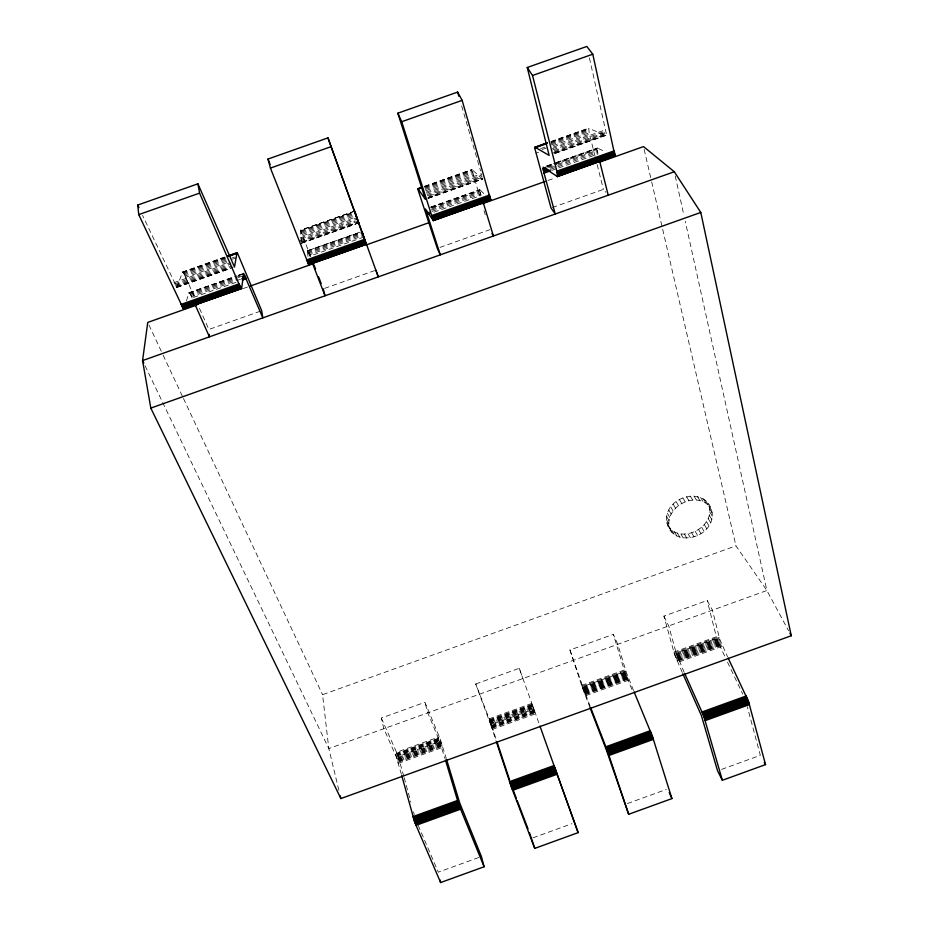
<?xml version="1.0" encoding="UTF-8"?>
<svg xmlns="http://www.w3.org/2000/svg" width="929" height="929" viewBox="0 0 929 929"><rect width="100%" height="100%" fill="white"/><g stroke="black" fill="none" stroke-linecap="round" stroke-linejoin="round"><path stroke-width="0.7" stroke-dasharray="4.64 3.48" d="M428.106 198.423L482.476 179.158L482.488 178.008L427.944 197.331M595.048 156.293L589.149 132.847L588.754 128.33L605.603 135.402L606.242 133.288L588.742 54.916M558.817 167.905L597.87 154.051L597.393 148.013L605.348 151.845M666.499 519.717C666.105 493.183 712.137 485.577 712.322 516.245C710.313 540.434 668.996 548.052 666.499 519.717L668.81 523.851L670.355 529.751M668.81 523.851C668.311 504.47 697.853 490.918 710.197 507.373M307.952 256.416L307.383 250.807L361.927 231.472M668.044 525.605C680.748 546.403 718.988 524.99 707.712 503.321M186.439 300.926L188.97 292.786L236.825 275.82M482.476 179.158L471.955 169.519L479.469 195.775M224.725 257.089L182.537 272.034L176.835 287.34L142.578 215.4M483.8 193.557L479.828 189.679L481.071 195.473L433.808 212.23M478.714 857.513L438.325 872.168L417.818 824.511M532.967 837.83L571.916 823.698M627.377 803.573L666.244 789.476M721.566 769.398L760.34 755.335L747.299 706.714M401.386 774.263L396.079 756.357L383.828 728.719L381.331 718.036L424.936 702.301L440.102 738.776L446.094 757.867M475.741 683.976L519.241 668.288L533.083 706.876L489.873 722.483L475.741 683.976L489.931 720.776L496.76 741.063M590.054 707.735L582.309 687.414L569.941 650.01L613.337 634.356L617.762 644.32L626.564 673.107L633.578 690.653M682.281 672.503L674.477 654.132L663.91 616.113L707.201 600.506L712.404 610.167L719.824 639.431L727.5 656.71M381.331 718.036L396.532 752.269L439.324 736.813M489.188 718.802L531.876 703.392L535.185 712.717L491.94 728.348L495.923 740.413M581.635 685.416L624.23 670.041L613.337 634.356M673.862 652.112L716.364 636.76L707.201 600.506M396.532 752.269L396.915 753.187L439.696 737.742M489.537 719.743L532.212 704.321M581.949 686.368L624.532 670.993L624.23 670.041M674.14 653.064L716.619 637.724L716.364 636.76M395.255 754.383L438.604 738.729L445.084 758.784M489.118 720.486L532.363 704.867M590.159 706.354L582.762 686.659L625.902 671.086M684.174 672.364L676.184 652.924L719.232 637.375M396.915 753.187L397.333 754.22L440.102 738.776M489.931 720.776L532.596 705.366M582.309 687.414L624.88 672.039L624.532 670.993M674.477 654.132L716.944 638.792L716.619 637.724M395.661 755.312L438.987 739.67M489.478 721.427L532.712 705.819M583.087 687.623L626.216 672.039M676.463 653.888L719.499 638.351M397.333 754.22L397.763 755.335L440.509 739.902M490.338 721.903L532.991 706.493M582.704 688.54L625.263 673.165L624.88 672.039M674.86 655.259L717.316 639.918L716.944 638.792M396.079 756.357L439.394 740.715M583.447 688.679L626.564 673.107M676.8 654.968L719.824 639.431M403.755 776.179L398.181 756.508L440.938 741.063M490.756 723.076L533.42 707.666L539.447 724.678M583.122 689.713L625.681 674.338L632.428 690.874M675.278 656.42L717.734 641.091L725.073 657.035M396.509 757.495L439.812 741.841M489.873 722.483L490.291 723.621L533.501 708.014M583.853 689.817L626.959 674.245M677.195 656.106L720.196 640.569M398.587 757.704L441.345 742.259M491.174 724.26L533.838 708.85M583.551 690.897L626.111 675.522M675.72 657.604L718.175 642.264M396.938 758.679L440.241 743.037M491.94 728.348L490.709 724.806L533.92 709.199M584.271 691.002L627.377 675.429M677.613 657.291L720.614 641.753M398.971 758.888L441.739 743.444M491.58 725.433L534.256 710.023M583.981 692.059L626.552 676.684M676.173 658.754L718.64 643.414M397.345 759.887L440.66 744.245M491.139 726.002L534.349 710.395M584.713 692.21L627.818 676.637M678.054 658.487L721.067 642.949M399.319 760.038L442.111 744.582M491.975 726.571L534.663 711.149M584.411 693.173L626.994 677.787M676.626 659.857L719.116 644.505M397.74 761.095L441.066 745.441M491.546 727.198L534.779 711.579M585.142 693.382L628.271 677.81M678.518 659.66L721.543 644.111M399.633 761.106L442.436 745.639M492.324 727.616L535.034 712.195M584.805 694.207L627.412 678.82M677.067 660.879L719.58 645.516M398.088 762.244L441.438 746.591M585.572 694.52L628.712 678.936M678.983 660.774L722.019 645.225M398.402 763.336L441.763 747.671M492.3 729.416L535.557 713.786M585.978 695.566L629.142 679.97M679.436 661.808L722.495 646.247M338.853 790.219L328.808 748.565L322.572 694.695L735.954 545.834L766.901 590.507L788.547 630.721M260.341 311.192L208.862 329.47L198.434 305.978M324.593 288.373L374.573 270.629M439.986 247.404L489.827 229.718M552.372 207.515L603.409 189.388L605.813 192.303M354.634 211.08L300.369 230.299L301.449 243.189M424.623 186.288L471.955 169.519M551.176 141.463L588.94 128.086M182.398 272.185L224.923 257.194M354.692 211.231L300.369 230.299L310.948 257.031M424.599 186.474L472.106 169.577M551.036 141.696L589.207 128.097M182.537 272.034L183.106 272.464L225.201 257.554M300.694 230.81L354.843 211.638M424.681 186.903L471.92 170.158M550.978 142.16L588.661 128.817M183.106 272.464L183.524 273.033L225.573 258.134M300.984 231.426L352.37 213.229M424.832 187.553L472.037 170.843M551.002 142.869L588.649 129.537M183.524 273.033L184 273.823L226.002 258.947M301.344 232.262L355.389 213.113M425.076 188.436L472.222 171.726M551.118 143.786L588.731 130.466M184 273.823L184.523 274.821L226.502 259.946M231.913 258.03L234.619 257.078M301.762 233.284L354.413 214.634M425.389 189.493L472.501 172.806M540.585 148.686L545.95 146.794M551.327 144.889L588.905 131.581M184.523 274.821L185.103 275.983L227.036 261.119M232.447 259.203L237.859 257.287M302.25 234.48L356.202 215.365M425.772 190.724L472.849 174.048M542.222 149.464L546.24 148.048M552.941 145.667L589.149 132.847M185.103 275.983L185.695 277.283L227.605 262.431M302.761 235.803L353.984 217.665M426.214 192.071L473.244 175.407M535.882 153.227L538.553 152.275M553.301 147.049L589.474 134.229M174.002 282.66L230.473 262.652M300.52 237.836L356.817 217.897M426.701 193.139L481.419 173.746L481.791 175.047L427.108 194.416M552.453 148.582L605.638 129.735M174.594 283.879L231.031 263.882M301.019 239.09L357.27 219.163M552.767 149.894L605.917 131.059M175.151 284.959L228.859 265.926M300.125 240.669L355.006 221.23M427.456 195.566L482.093 176.196M554.369 150.591L606.114 132.255M175.662 285.853L232.006 265.891M300.531 241.61L358.025 221.241M429.105 196.054L482.325 177.195M554.532 151.613L606.242 133.288M176.127 286.562L229.73 267.575M302.239 241.877L356.945 222.495M553.266 152.925L606.277 134.148M176.522 287.061L232.738 267.134M302.494 242.423L358.513 222.565M428.083 197.923L482.557 178.612M554.625 153.076L606.231 134.798M176.835 287.34L233.005 267.436M301.321 243.224L358.64 222.914M428.002 198.341L482.557 178.995M554.555 153.494L606.091 135.228M177.067 287.386L230.404 268.481M301.426 243.317L355.958 223.994M555.751 153.192L605.882 135.425M238.196 275.332L243.665 273.393M430.893 207.028L479.828 189.679M545.88 166.268L555.368 162.9M556.726 162.424L597.393 148.013M188.831 292.96L232.912 277.353M238.242 275.448L243.839 273.486M307.371 250.946L361.973 231.611M430.87 207.19L479.991 189.748M547.1 165.989L597.672 148.036M188.97 292.786L233.191 277.69M238.648 275.762L244.106 273.823M307.383 250.807L362.113 231.995M430.94 207.597L479.77 190.282M547.042 166.442L555.159 163.562M556.506 163.086L597.092 148.698M189.528 293.169L189.934 293.727L244.455 274.392M307.696 251.283L307.975 251.875L362.345 232.61M432.449 207.759L479.875 190.944M547.076 167.115L597.068 149.395M189.934 293.727L190.41 294.505L236.709 278.085M238.068 277.608L243.514 275.669M307.975 251.875L308.335 252.7L362.647 233.446M431.335 209.095L480.061 191.815M548.551 167.534L556.645 164.665M557.992 164.189L597.138 150.312M190.41 294.505L190.933 295.48L237.197 279.083M308.335 252.7L308.753 253.71L363.018 234.468M431.637 210.14L480.328 192.884M550.107 168.149L597.301 151.415M190.933 295.48L191.502 296.63L240.448 279.281M308.753 253.71L309.229 254.894L363.448 235.676M432.02 211.359L480.676 194.115M550.386 169.392L597.556 152.67M193.453 297.443L236.93 282.033M363.924 237L309.752 256.207L309.229 254.894M552.093 170.286L557.481 168.381M243.352 288.513L247.451 287.061M547.913 180.493L554.741 178.066M705.831 500.928L708.316 504.981M709.024 506.038L711.521 510.102M709.744 509.011L712.229 513.087M703.427 498.943L705.912 502.995M709.837 512.158L712.322 516.245M700.582 497.421L703.056 501.474M709.315 515.374L711.788 519.474M697.377 496.411L699.839 500.464M708.177 518.579L710.662 522.679M693.905 495.935L696.344 499.988M706.481 521.68L708.955 525.791M690.259 496.028L692.686 500.081M704.275 524.583L706.725 528.706M686.543 496.667L688.958 500.731M701.604 527.219L704.043 531.342M682.885 497.839L685.288 501.904M698.562 529.507L700.989 533.629M679.378 499.523L681.758 503.588M695.217 531.376L697.633 535.51M676.126 501.648L678.495 505.736M691.675 532.781L694.079 536.927M673.223 504.168L675.58 508.256M688.041 533.687L690.421 537.833M670.773 507.002L673.119 511.101M684.406 534.059L686.775 538.216M668.822 510.067L671.156 514.167M680.876 533.896L683.233 538.054M667.44 513.272L669.763 517.383M677.543 533.2L679.889 537.357M666.65 516.512L668.973 520.635M674.524 531.98L676.846 536.126M671.876 530.273L674.199 534.43M666.964 522.772L669.275 526.917M669.693 528.125L672.015 532.282M663.91 616.113L668.741 625.925L676.184 652.924M145.075 365.805L328.808 748.565L766.901 590.507L685.242 221.265M727.512 662.156L742.759 694.137M148.977 325.034L162.529 353.879M163.144 355.192L182.839 397.136M183.454 398.448L322.572 694.695M191.502 296.63L192.094 297.93M185.695 277.283L194.382 296.85M438.604 738.729L427.793 712.857L424.936 702.301M569.941 650.01L582.762 686.659M397.763 755.335L398.181 756.508M490.291 723.621L490.709 724.806M625.263 673.165L625.681 674.338M717.316 639.918L717.734 641.091M519.241 668.288L522.888 678.542M484.021 210.709L485.263 214.785M461.655 105.929L480.618 170.982M404.127 777.55L410.885 802.226M413.51 811.818L414.253 814.559M597.138 164.572L603.409 189.388M644.169 149.406L651.357 180.447M651.682 181.852L735.954 545.834M675.232 175.999L683.988 215.609"/><path stroke-width="1.39" d="M490.744 200.165L462.143 100.367L457.614 92.087L397.833 113.199L425.389 199.387L417.945 188.761L421.917 187.252L417.853 188.866L418.34 190.817L437.292 248.368L440.311 254.836L425.459 208.955L433.309 220.637L490.744 200.165L433.204 220.521M534.988 147.2L549.132 155.41L527.242 67.492L586.838 46.45L592.783 54.207L614.952 155.747L557.435 176.615L543.175 167.22L543.651 171.784L555.263 214.018L551.025 207.991L534.872 148.582L534.988 147.2L547.135 142.892M236.965 252.758L234.514 267.029L197.912 183.803L137.736 205.054L138.735 214.622L183.373 308.8L241.61 288.617L243.665 273.393L262.826 317.869L261.688 310.704L237.778 253.814L236.965 252.758L227.442 256.125M527.242 67.492L532.538 75.493L556.866 171.168L557.435 176.615M433.309 220.637L401.7 121.722L397.833 113.199M401.758 775.634L414.752 822.304L440.625 882.55L484.102 866.769L481.408 856.538L459.75 803.062L446.501 759.225M496.376 741.783L511.461 787.281L534.756 848.386L578.128 832.639L556.285 771.79M590.054 707.735L606.382 749.982L628.666 814.292L671.934 798.592L652.379 736.256L634.135 691.989M682.861 673.792L701.395 715.574L717.56 770.849L722.356 780.29L765.531 764.613L748.507 701.453L728.127 658.022M196.913 304.979L147.746 322.421L142.567 360.58L150.812 408.098L340.862 798.557L791.264 635.75L700.78 212.451L674.291 171.749L643.518 146.585L599.809 162.087M412.929 816.614L457.532 800.473L445.502 760.177M509.51 781.661L554.009 765.542M590.681 707.701L605.859 746.777L650.254 730.705M684.766 673.688L701.976 711.974L746.254 695.949M413.231 817.683L457.858 801.53L457.532 800.473M509.858 782.706L554.381 766.588L539.935 726.048M605.859 746.777L606.254 747.81L650.672 731.727M701.976 711.974L702.417 712.996L746.719 696.947M413.579 818.821L458.218 802.656L457.858 801.53M510.242 783.821L554.776 767.691M606.254 747.81L606.672 748.902L651.101 732.818M702.417 712.996L702.87 714.076L747.195 698.027M413.951 819.982L458.601 803.817L458.218 802.656M510.636 784.97L555.182 768.84L554.299 766.251M606.672 748.902L607.09 750.051L651.531 733.956M702.87 714.076L703.323 715.202L747.648 699.154M414.346 821.155L459.007 804.978L458.601 803.817M511.043 786.131L555.6 770.002M607.09 750.051L607.52 751.201L651.961 735.118M703.323 715.202L703.752 716.364L748.1 700.303M414.752 822.304L459.414 806.128L459.007 804.978M511.461 787.281L556.006 771.151L554.706 767.389M628.666 814.292L607.926 752.351L652.379 736.256M722.356 780.29L704.17 717.502L748.507 701.453M415.158 823.408L459.82 807.231L484.102 866.769M511.856 788.396L556.413 772.254M608.321 753.465L652.762 737.371M704.554 718.616L748.89 702.556M415.565 824.441L460.215 808.265M512.239 789.429L556.785 773.3L555.519 769.665M608.681 754.499L653.11 738.416M704.89 719.661L749.215 703.613M415.948 825.37L460.587 809.205M512.599 790.37L557.121 774.24L556.785 773.3M609.006 755.451L653.424 739.368M705.181 720.625L749.494 704.577M674.291 171.749L142.567 360.58L143.821 363.193M150.812 408.098L700.78 212.451M363.448 235.676L361.927 231.472L366.316 244.397L308.707 264.719L270.432 168.091L267.993 159.045L327.972 137.864L378.277 276.865L375.92 270.153M138.735 214.622L199.572 193.127L197.912 183.803M270.432 168.091L331.072 146.666L364.493 239.38L306.605 259.899M401.7 121.722L462.143 100.367M532.538 75.493L592.783 54.207M228.708 255.789L237.15 252.862M534.86 147.421L547.355 142.927M229.277 256.114L236.059 253.698M417.934 189.284L421.975 187.855M534.825 147.885L545.59 144.076M543.024 168.555L545.729 167.603M543.151 169.45L545.846 168.497M242.632 277.156L245.361 276.192M543.36 170.541L547.402 169.101M241.807 278.793L245.883 277.353M426.608 213.275L429.314 212.323M543.651 171.784L549.039 169.868M242.364 280.105L246.44 278.654M427.05 214.622L429.755 213.67M544.011 173.154L550.746 170.762M180.876 304.48L238.95 283.891L241.61 288.617M431.927 215.47L489.641 194.997M556.866 171.168L614.406 150.765M181.469 305.699L239.496 285.122M307.093 261.142L364.946 240.634L366.316 244.397M432.333 216.736L490.001 196.286M557.179 172.469L614.673 152.077M182.026 306.756L240.007 286.19M307.545 262.245L365.352 241.737M432.682 217.862L490.303 197.436M557.423 173.63L614.87 153.262M182.537 307.638L240.46 287.096M307.94 263.162L365.689 242.69M432.96 218.826L490.524 198.411M557.586 174.629L614.975 154.284M182.99 308.323L240.855 287.804M308.277 263.894L365.968 243.433M433.169 219.604L490.675 199.201M557.667 175.453L615.01 155.12M183.373 308.8L241.192 288.304M308.533 264.417L366.165 243.979M433.297 220.173L490.744 199.793M557.679 176.057L614.952 155.747M183.687 309.055L241.691 288.443M366.281 244.257L308.707 264.719L308.533 261.897M557.203 176.545L614.812 156.153M250.18 286.086L313.003 263.801M366.27 244.919L429.093 222.635M482.36 203.741L545.184 181.457M491.975 233.481L493.415 235.989L483.126 202.22M764.23 762.291L765.531 764.613M789.905 633.23L791.264 635.75M137.736 205.054L138.955 207.631M669.217 792.588L671.934 798.592M194.985 304.41L209.42 336.832L209.234 334.382M199.572 193.127L238.95 283.891M267.993 159.045L270.107 164.421M312.295 262.802L325.034 295.782L323.234 288.861M314.025 264.986L315.558 268.969M318.635 276.923L321.19 283.554M512.657 788.64L516.245 798.034M517.267 800.728L528.032 828.923M529.565 832.953L534.756 848.386M511.925 786.689L512.309 787.711M459.414 806.128L459.82 807.231M703.752 716.364L704.17 717.502M357.27 219.163L358.687 223.03L354.634 211.08L356.678 216.701M557.121 774.24L578.128 832.639M607.52 751.201L607.926 752.351M511.531 785.597L510.729 783.31M327.972 137.864L331.072 146.666M497.201 742.41L509.615 780.035M457.614 92.087L458.821 96.233M599.6 160.914L608.216 195.218M340.188 795.781L340.862 798.557M440.044 879.96L440.625 882.55"/></g></svg>
